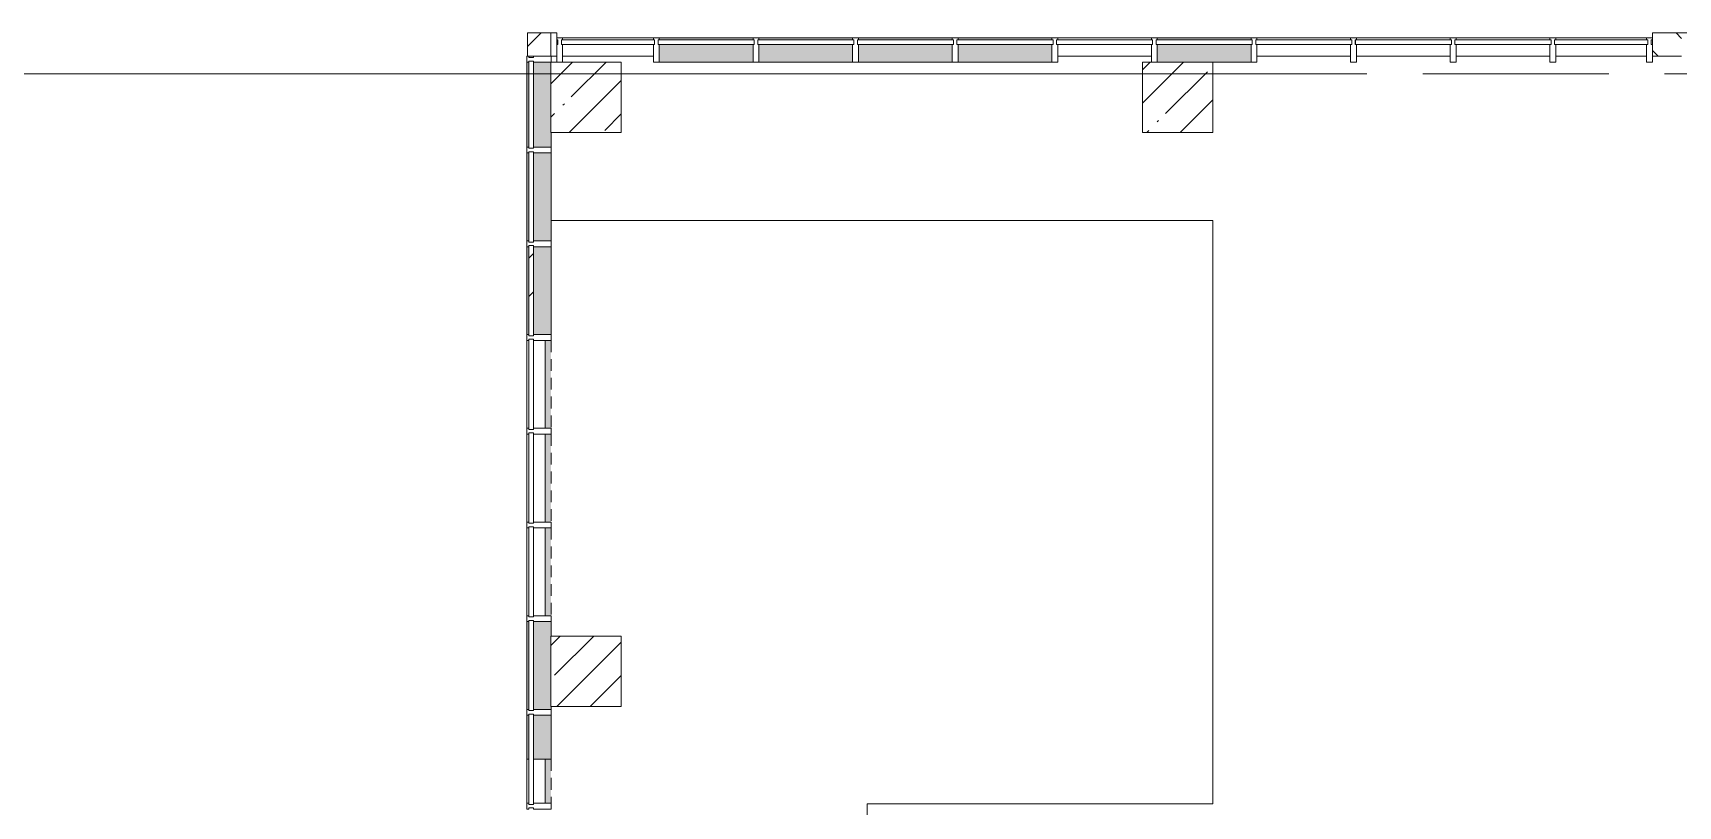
# Model space of a CAD drawing. Header units: millimetres. Extents: x 81609 to 272668, y -8553 to 29000.
# Drawn here: x 145297 to 159338, y 20750 to 27350 of the extents above; entities that cross this region are included whole.
import ezdxf

# ---------------------------------------------------------------- set-up
doc = ezdxf.new("R2010")
doc.units = ezdxf.units.MM
doc.linetypes.add('200_ШТРИХ__ш1_п0_6_', pattern=[160, 100, -60])
doc.linetypes.add('Осевая', pattern=[3175, 635, -476.25, 1587.5, -476.25])
for name, color, linetype, lineweight in [('A-DETL-MBND-1', 7, '200_ШТРИХ__ш1_п0_6_', 9), ('A-GLAZ-CURT-2', 7, 'Continuous', 5), ('A-GLAZ-CWMG-2', 7, 'Continuous', 5), ('A-WALL-2', 7, 'Continuous', 5), ('S-COLS-1', 7, 'Continuous', 5), ('Оси', 7, 'Continuous', 9), ('Оси-2', 7, 'Осевая', 9)]:
    doc.layers.add(name, color=color, linetype=linetype, lineweight=lineweight)
doc.layers.add('A-FLOR-1', color=7, linetype='Continuous', lineweight=5, true_color=0xaaaaaa)
doc.layers.add('A-GLAZ-CWMG-3', color=7, linetype='Continuous', lineweight=5, true_color=0x383e42)

# ---------------------------------------------------------------- blocks, each defined once
blk = doc.blocks.new('Прямоугольный импост - Импост структурный с накладкой - 190мм-22856805-2_9_3_птичка')
at = {"layer": 'A-GLAZ-CWMG-2'}
for p, q in [((0, 17), (-50, 17)), ((-50, 17), (-50, 0)), ((-50, 0), (-40, 0)), ((-40, 0), (-40, -40)), ((-10, -40), (-10, 0)), ((-10, 0), (0, 0)), ((0, 11), (0, 17)), ((-40, -40), (-50, -40)), ((-50, -40), (-50, -190)), ((0, -40), (-10, -40)), ((-50, -190), (0, -190))]:
    blk.add_line(p, q, dxfattribs=at)
blk = doc.blocks.new('Системная панель - Стекло - 40мм-22858580-2_9_3_птичка')
at = {"layer": 'A-GLAZ-CURT-2'}
for p, q in [((372.5, 40), (-372.5, 40)), ((-372.5, 40), (-372.5, 0)), ((-372.5, 0), (372.5, 0)), ((372.5, 0), (372.5, 40))]:
    blk.add_line(p, q, dxfattribs=at)
blk = doc.blocks.new('Системная панель - Стекло - 40мм-V220-2_9_3_птичка')
at = {"layer": 'A-GLAZ-CURT-2'}
for p, q in [((385, 40), (-385, 40)), ((-385, 40), (-385, 0)), ((-385, 0), (385, 0)), ((385, 0), (385, 40))]:
    blk.add_line(p, q, dxfattribs=at)
blk = doc.blocks.new('Прямоугольный импост - Импост структурный с накладкой - 190мм-22856798-2_9_3_птичка')
at = {"layer": 'A-GLAZ-CWMG-2'}
for p, q in [((-25, 0), (-25, 17)), ((-25, 17), (25, 17)), ((-15, 0), (-25, 0)), ((-15, -40), (-15, 0)), ((25, 0), (15, 0)), ((15, 0), (15, -40)), ((25, 17), (25, 0)), ((-25, -190), (-25, -40)), ((-25, -40), (-15, -40)), ((15, -40), (25, -40)), ((25, -40), (25, -190)), ((25, -190), (-25, -190))]:
    blk.add_line(p, q, dxfattribs=at)
blk = doc.blocks.new('Прямоугольный импост - Импост структурный с накладкой - 160мм-22858437-2_9_3_птичка')
at = {"layer": 'A-GLAZ-CWMG-2'}
for p, q in [((3854, 23925), (3854, 23175)), ((4011, 23925), (4011, 23175))]:
    blk.add_line(p, q, dxfattribs=at)
blk = doc.blocks.new('Системная панель - Стекло - 40мм-V221-2_9_3_птичка')
at = {"layer": 'A-GLAZ-CURT-2'}
for p, q in [((385, 40), (-385, 40)), ((-385, 40), (-385, 0)), ((-385, 0), (385, 0)), ((385, 0), (385, 40))]:
    blk.add_line(p, q, dxfattribs=at)
blk = doc.blocks.new('Системная панель - Стекло - 40мм-V222-2_9_3_птичка')
at = {"layer": 'A-GLAZ-CURT-2'}
h = blk.add_hatch(dxfattribs=at)
h.set_pattern_fill('FP_85', color=256, style=0, pattern_type=2)
h.set_pattern_definition([(135, (23850.1, -4371.1), (-1414.21, -1414.21), [1000, -3000]), (135, (24350.1, -5371.1), (-1414.21, -1414.21), [3000, -1000]), (135, (24850.1, -3371.1), (-1414.21, -1414.21), [1000, -3000])])
h.paths.add_polyline_path([(385, 40), (-385, 40), (-385, 0), (385, 0)])
for p, q in [((385, 40), (-385, 40)), ((-385, 40), (-385, 0)), ((-385, 0), (385, 0)), ((385, 0), (385, 40))]:
    blk.add_line(p, q, dxfattribs=at)
blk = doc.blocks.new('Системная панель - Стекло - 40мм-22856069-2_9_3_птичка')
at = {"layer": 'A-GLAZ-CURT-2'}
for p, q in [((397.5, 0), (-397.5, 0)), ((-397.5, 0), (-397.5, -40)), ((397.5, -40), (397.5, 0)), ((-397.5, -40), (397.5, -40))]:
    blk.add_line(p, q, dxfattribs=at)
blk = doc.blocks.new('Системная панель - Стекло - 40мм-22856070-2_9_3_птичка')
at = {"layer": 'A-GLAZ-CURT-2'}
h = blk.add_hatch(dxfattribs=at)
h.set_pattern_fill('FP_86', color=256, style=0, pattern_type=2)
h.set_pattern_definition([(45, (-9285, -26790), (-1414.21, 1414.21), [1000, -3000]), (45, (-10285, -27290), (-1414.21, 1414.21), [3000, -1000]), (45, (-8285, -27790), (-1414.21, 1414.21), [1000, -3000])])
h.paths.add_polyline_path([(410, -40), (410, 0), (-410, 0), (-410, -40)])
for p, q in [((410, 0), (-410, 0)), ((-410, 0), (-410, -40)), ((-410, -40), (410, -40)), ((410, -40), (410, 0))]:
    blk.add_line(p, q, dxfattribs=at)
blk = doc.blocks.new('Системная панель - Стекло - 40мм-V223-2_9_3_птичка')
at = {"layer": 'A-GLAZ-CURT-2'}
for p, q in [((410, 0), (-410, 0)), ((-410, 0), (-410, -40)), ((-410, -40), (410, -40)), ((410, -40), (410, 0))]:
    blk.add_line(p, q, dxfattribs=at)
blk = doc.blocks.new('Системная панель - Стекло - 40мм-22856305-2_9_3_птичка')
at = {"layer": 'A-GLAZ-CURT-2'}
h = blk.add_hatch(dxfattribs=at)
h.set_pattern_fill('FP_87', color=256, style=0, pattern_type=2)
h.set_pattern_definition([(45, (-11835.1, -26790), (-1414.21, 1414.21), [1000, -3000]), (45, (-12835.1, -27290), (-1414.21, 1414.21), [3000, -1000]), (45, (-10835.1, -27790), (-1414.21, 1414.21), [1000, -3000])])
h.paths.add_polyline_path([(410, -40), (410, 0), (-410, 0), (-410, -40)])
for p, q in [((410, 0), (-410, 0)), ((-410, 0), (-410, -40)), ((-410, -40), (410, -40)), ((410, -40), (410, 0))]:
    blk.add_line(p, q, dxfattribs=at)
blk = doc.blocks.new('Системная панель - Стекло - 40мм-V224-2_9_3_птичка')
at = {"layer": 'A-GLAZ-CURT-2'}
for p, q in [((410, 0), (-410, 0)), ((-410, 0), (-410, -40)), ((-410, -40), (410, -40)), ((410, -40), (410, 0))]:
    blk.add_line(p, q, dxfattribs=at)
blk = doc.blocks.new('Системная панель - Стекло - 40мм-V225-2_9_3_птичка')
at = {"layer": 'A-GLAZ-CURT-2'}
for p, q in [((397.5, 0), (-397.5, 0)), ((-397.5, 0), (-397.5, -40)), ((397.5, -40), (397.5, 0)), ((-397.5, -40), (397.5, -40))]:
    blk.add_line(p, q, dxfattribs=at)
blk = doc.blocks.new('Прямоугольный импост - Импост структурный с накладкой - 190мм-22856073-2_9_3_птичка')
at = {"layer": 'A-GLAZ-CWMG-2'}
for p, q in [((-50, 40), (-50, 190)), ((-50, 190), (0, 190)), ((0, 190), (0, 40)), ((-40, 40), (-50, 40)), ((-50, -17), (-50, 0)), ((-50, 0), (-40, 0)), ((-40, 0), (-40, 40)), ((-10, 40), (-10, 0)), ((0, 40), (-10, 40)), ((-10, 0), (0, 0)), ((0, 0), (0, -17)), ((0, -17), (-50, -17))]:
    blk.add_line(p, q, dxfattribs=at)
blk = doc.blocks.new('Прямоугольный импост - Импост структурный с накладкой - 160мм-22794259-2_9_3_птичка')
at = {"layer": 'A-GLAZ-CWMG-2'}
for p, q in [((4160, 27307), (4935, 27307)), ((4160, 27150), (4935, 27150))]:
    blk.add_line(p, q, dxfattribs=at)
blk = doc.blocks.new('Прямоугольный импост - Импост структурный с накладкой - 160мм-20149070-2_9_3_птичка')
at = {"layer": 'A-GLAZ-CWMG-2'}
for p, q in [((8385, 27307), (9185, 27307)), ((8385, 27150), (9185, 27150))]:
    blk.add_line(p, q, dxfattribs=at)
blk = doc.blocks.new('Прямоугольный импост - Импост структурный с накладкой - 160мм-22794460-2_9_3_птичка')
at = {"layer": 'A-GLAZ-CWMG-2'}
for p, q in [((10935, 27307), (11285, 27307)), ((10935, 27150), (11285, 27150))]:
    blk.add_line(p, q, dxfattribs=at)
blk = doc.blocks.new('Прямоугольный импост - Импост структурный с накладкой - 160мм-22794342-2_9_3_птичка')
at = {"layer": 'A-GLAZ-CWMG-2'}
for p, q in [((11285, 27307), (11735, 27307)), ((11285, 27150), (11735, 27150))]:
    blk.add_line(p, q, dxfattribs=at)
blk = doc.blocks.new('Прямоугольный импост - Импост структурный с накладкой - 190мм-22856065-2_9_3_птичка')
at = {"layer": 'A-GLAZ-CWMG-2'}
for p, q in [((-25, 40), (-25, 190)), ((-25, 190), (25, 190)), ((25, 190), (25, 40)), ((-15, 40), (-25, 40)), ((-25, -17), (-25, 0)), ((-25, 0), (-15, 0)), ((-15, 0), (-15, 40)), ((15, 40), (15, 0)), ((25, 40), (15, 40)), ((15, 0), (25, 0)), ((25, 0), (25, -17)), ((25, -17), (-25, -17))]:
    blk.add_line(p, q, dxfattribs=at)
blk = doc.blocks.new('Прямоугольный импост - Импост структурный с накладкой - 190мм-V226-2_9_3_птичка')
at = {"layer": 'A-GLAZ-CWMG-2'}
for p, q in [((-50, 190), (-50, 40)), ((0, 40), (0, 190)), ((-50, 40), (-40, 40)), ((-40, 0), (-50, 0)), ((-50, 0), (-50, -17)), ((-40, 40), (-40, 0)), ((-10, 0), (-10, 40)), ((-10, 40), (0, 40)), ((0, 0), (-10, 0)), ((0, -17), (0, 0)), ((-50, -17), (0, -17))]:
    blk.add_line(p, q, dxfattribs=at)
blk = doc.blocks.new('Системная панель - Стекло - 40мм-V249-2_9_3_птичка')
at = {"layer": 'A-GLAZ-CURT-2'}
h = blk.add_hatch(dxfattribs=at)
h.set_pattern_fill('FP_104', color=256, style=0, pattern_type=2)
h.set_pattern_definition([(135, (24650.1, -4371.1), (-1414.21, -1414.21), [1000, -3000]), (135, (25150.1, -5371.1), (-1414.21, -1414.21), [3000, -1000]), (135, (25650.1, -3371.1), (-1414.21, -1414.21), [1000, -3000])])
h.paths.add_polyline_path([(385, 40), (-385, 40), (-385, 0), (385, 0)])
for p, q in [((385, 40), (-385, 40)), ((-385, 40), (-385, 0)), ((-385, 0), (385, 0)), ((385, 0), (385, 40))]:
    blk.add_line(p, q, dxfattribs=at)
blk = doc.blocks.new('Прямоугольный импост - Импост структурный с накладкой - 190мм-V250-2_9_3_птичка')
at = {"layer": 'A-GLAZ-CWMG-3'}
for points in [[(3871, 24775), (3871, 25525), (3854, 25525), (3854, 24775)], [(4061, 24775), (4061, 25525), (3911, 25525), (3911, 24775)]]:
    blk.add_hatch(color=256, dxfattribs=at).paths.add_polyline_path(points)
at = {"layer": 'A-GLAZ-CWMG-2'}
for p, q in [((3854, 25525), (3854, 24775)), ((4061, 25525), (4061, 24775))]:
    blk.add_line(p, q, dxfattribs=at)
blk = doc.blocks.new('Системная панель - Стекло - 40мм-V251-2_9_3_птичка')
at = {"layer": 'A-GLAZ-CURT-2'}
for p, q in [((410, 0), (-410, 0)), ((-410, 0), (-410, -40)), ((-410, -40), (410, -40)), ((410, -40), (410, 0))]:
    blk.add_line(p, q, dxfattribs=at)
blk = doc.blocks.new('Прямоугольный импост - Импост структурный с накладкой - 190мм-23186024-2_9_3_птичка')
at = {"layer": 'A-GLAZ-CWMG-3'}
for points in [[(9987, 27290), (10035, 27290), (10035, 27307), (9235, 27307), (9235, 27290)], [(9987, 27100), (10035, 27100), (10035, 27250), (9235, 27250), (9235, 27100), (9710, 27100)]]:
    blk.add_hatch(color=256, dxfattribs=at).paths.add_polyline_path(points)
at = {"layer": 'A-GLAZ-CWMG-2'}
for p, q in [((9235, 27307), (10035, 27307)), ((9710, 27100), (10035, 27100))]:
    blk.add_line(p, q, dxfattribs=at)
blk = doc.blocks.new('Прямоугольный импост - Импост структурный с накладкой - 190мм-V252-2_9_3_птичка')
at = {"layer": 'A-GLAZ-CWMG-2'}
for p, q in [((-25, 40), (-25, 190)), ((25, 190), (25, 40)), ((-15, 40), (-25, 40)), ((-25, -17), (-25, 0)), ((-25, 0), (-15, 0)), ((-15, 0), (-15, 40)), ((15, 40), (15, 0)), ((25, 40), (15, 40)), ((15, 0), (25, 0)), ((25, 0), (25, -17)), ((25, -17), (-25, -17))]:
    blk.add_line(p, q, dxfattribs=at)
blk = doc.blocks.new('Системная панель - Стекло - 40мм-V253-2_9_3_птичка')
at = {"layer": 'A-GLAZ-CURT-2'}
for p, q in [((410, 0), (-410, 0)), ((-410, 0), (-410, -40)), ((-410, -40), (410, -40)), ((410, -40), (410, 0))]:
    blk.add_line(p, q, dxfattribs=at)
blk = doc.blocks.new('Прямоугольный импост - Импост структурный с накладкой - 190мм-V254-2_9_3_птичка')
at = {"layer": 'A-GLAZ-CWMG-3'}
for points in [[(8132, 27290), (8335, 27290), (8335, 27307), (7535, 27307), (7535, 27290)], [(8132, 27100), (8335, 27100), (8335, 27250), (7535, 27250), (7535, 27100)]]:
    blk.add_hatch(color=256, dxfattribs=at).paths.add_polyline_path(points)
at = {"layer": 'A-GLAZ-CWMG-2'}
for p, q in [((7535, 27307), (8335, 27307)), ((7535, 27100), (8335, 27100))]:
    blk.add_line(p, q, dxfattribs=at)
blk = doc.blocks.new('Системная панель - Стекло - 40мм-V280-2_9_3_птичка')
at = {"layer": 'A-GLAZ-CURT-2'}
for p, q in [((410, 0), (-410, 0)), ((-410, 0), (-410, -40)), ((-410, -40), (410, -40)), ((410, -40), (410, 0))]:
    blk.add_line(p, q, dxfattribs=at)
blk = doc.blocks.new('Системная панель - Стекло - 40мм-V281-2_9_3_птичка')
at = {"layer": 'A-GLAZ-CURT-2'}
for p, q in [((410, 0), (-410, 0)), ((-410, 0), (-410, -40)), ((-410, -40), (410, -40)), ((410, -40), (410, 0))]:
    blk.add_line(p, q, dxfattribs=at)
blk = doc.blocks.new('Прямоугольный импост - Импост структурный с накладкой - 190мм-22858574-2_9_3_птичка')
at = {"layer": 'A-GLAZ-CWMG-3'}
for points in [[(3871, 26375), (3871, 27100), (3854, 27100), (3854, 26375)], [(4061, 26375), (4060, 27100), (3911, 27100), (3911, 26375), (4060, 26375)]]:
    blk.add_hatch(color=256, dxfattribs=at).paths.add_polyline_path(points)
at = {"layer": 'A-GLAZ-CWMG-2'}
for p, q in [((3854, 27100), (3854, 26375)), ((4061, 26500), (4061, 26375))]:
    blk.add_line(p, q, dxfattribs=at)
blk = doc.blocks.new('Системная панель - Стекло - 40мм-22861488-2_9_3_птичка')
at = {"layer": 'A-GLAZ-CURT-2'}
for p, q in [((385, 40), (-385, 40)), ((-385, 40), (-385, 0)), ((-385, 0), (385, 0)), ((385, 0), (385, 40))]:
    blk.add_line(p, q, dxfattribs=at)
blk = doc.blocks.new('Прямоугольный импост - Импост структурный с накладкой - 190мм-23998948-2_9_3_птичка')
at = {"layer": 'A-GLAZ-CWMG-3'}
for points in [[(3871, 21150), (3871, 21525), (3854, 21525), (3854, 21150)], [(4061, 21150), (4061, 21525), (3911, 21525), (3911, 21150)]]:
    blk.add_hatch(color=256, dxfattribs=at).paths.add_polyline_path(points)
at = {"layer": 'A-GLAZ-CWMG-2'}
for p, q in [((3854, 21525), (3854, 21150)), ((4061, 21525), (4061, 21150)), ((3871, 21150), (3854, 21150)), ((4061, 21150), (3911, 21150))]:
    blk.add_line(p, q, dxfattribs=at)
blk = doc.blocks.new('BSC_Колонна _Прямоугольная - 200х200-22401950-2_9_3_птичка')
at = {"layer": 'S-COLS-1'}
h = blk.add_hatch(dxfattribs=at)
h.set_pattern_fill('FP_134', color=256, style=0, pattern_type=2)
h.set_pattern_definition([(45, (-3960, -27250), (-176.7767, 176.7767), [])])
h.paths.add_polyline_path([(100, -100), (100, 100), (-100, 100), (-100, -100)])
for p, q in [((100, 100), (-100, 100)), ((-100, 100), (-100, -100)), ((100, -100), (100, 100)), ((-100, -100), (100, -100))]:
    blk.add_line(p, q, dxfattribs=at)
blk = doc.blocks.new('Системная панель - Стекло - 40мм-V294-2_9_3_птичка')
at = {"layer": 'A-GLAZ-CURT-2'}
h = blk.add_hatch(dxfattribs=at)
h.set_pattern_fill('FP_135', color=256, style=0, pattern_type=2)
h.set_pattern_definition([(45, (-6735, -26790), (-1414.21, 1414.21), [1000, -3000]), (45, (-7735, -27290), (-1414.21, 1414.21), [3000, -1000]), (45, (-5735, -27790), (-1414.21, 1414.21), [1000, -3000])])
h.paths.add_polyline_path([(410, -40), (410, 0), (-410, 0), (-410, -40), (42, -40)])
for p, q in [((410, 0), (-410, 0)), ((-410, 0), (-410, -40)), ((-410, -40), (410, -40)), ((410, -40), (410, 0))]:
    blk.add_line(p, q, dxfattribs=at)
blk = doc.blocks.new('Системная панель - Стекло - 40мм-V295-2_9_3_птичка')
at = {"layer": 'A-GLAZ-CURT-2'}
for p, q in [((385, 40), (-385, 40)), ((-385, 40), (-385, 0)), ((-385, 0), (385, 0)), ((385, 0), (385, 40))]:
    blk.add_line(p, q, dxfattribs=at)
blk = doc.blocks.new('Прямоугольный импост - Импост структурный с накладкой - 160мм-23998949-2_9_3_птичка')
at = {"layer": 'A-GLAZ-CWMG-2'}
for p, q in [((3854, 21150), (3871, 21150)), ((3854, 21150), (3854, 20775)), ((3911, 21150), (4011, 21150)), ((4011, 21150), (4011, 20775))]:
    blk.add_line(p, q, dxfattribs=at)
blk = doc.blocks.new('BSC_Колонна _Прямоугольная - 600х600-V299-2_9_3_птичка')
at = {"layer": 'S-COLS-1'}
h = blk.add_hatch(dxfattribs=at)
h.set_pattern_fill('FP_138', color=256, style=0, pattern_type=2)
h.set_pattern_definition([(45, (-9410, -26800), (-285.123, 285.123), []), (45, (-9124.88, -26800), (-285.123, 285.123), [504.031, -100.806, 16.764, -84.042])])
h.paths.add_polyline_path([(-300, -300), (300, -300), (300, 300), (-300, 300)])
for p, q in [((300, 300), (-300, 300)), ((-300, 300), (-300, -300)), ((300, -300), (300, 300)), ((-300, -300), (300, -300))]:
    blk.add_line(p, q, dxfattribs=at)
blk = doc.blocks.new('BSC_Колонна _Прямоугольная - 600х600-V300-2_9_3_птичка')
at = {"layer": 'S-COLS-1'}
h = blk.add_hatch(dxfattribs=at)
h.set_pattern_fill('FP_139', color=256, style=0, pattern_type=2)
h.set_pattern_definition([(45, (-4360, -26800), (-285.123, 285.123), []), (45, (-4074.88, -26800), (-285.123, 285.123), [504.031, -100.806, 16.764, -84.042])])
h.paths.add_polyline_path([(-300, -300), (300, -300), (300, 300), (-300, 300), (-300, 39)])
for p, q in [((300, 300), (-300, 300)), ((-300, 300), (-300, -300)), ((300, -300), (300, 300)), ((-300, -300), (300, -300))]:
    blk.add_line(p, q, dxfattribs=at)
blk = doc.blocks.new('BSC_Колонна _Прямоугольная - 600х600-V301-2_9_3_птичка')
at = {"layer": 'S-COLS-1'}
h = blk.add_hatch(dxfattribs=at)
h.set_pattern_fill('FP_141', color=256, style=0, pattern_type=2)
h.set_pattern_definition([(45, (-4360, -21900), (-285.123, 285.123), []), (45, (-4074.88, -21900), (-285.123, 285.123), [504.031, -100.806, 16.764, -84.042])])
h.paths.add_polyline_path([(-300, -300), (300, -300), (300, 300), (-300, 300), (-300, -267)])
for p, q in [((300, 300), (-300, 300)), ((-300, 300), (-300, -300)), ((300, -300), (300, 300)), ((-300, -300), (300, -300))]:
    blk.add_line(p, q, dxfattribs=at)
blk = doc.blocks.new('Системная панель - Стекло - 40мм-V308-2_9_3_птичка')
at = {"layer": 'A-GLAZ-CURT-2'}
for p, q in [((385, 40), (-385, 40)), ((-385, 40), (-385, 0)), ((-385, 0), (385, 0)), ((385, 0), (385, 40))]:
    blk.add_line(p, q, dxfattribs=at)
blk = doc.blocks.new('Прямоугольный импост - Импост структурный с накладкой - 190мм-V309-2_9_3_птичка')
at = {"layer": 'A-GLAZ-CWMG-3'}
for points in [[(3871, 21575), (3871, 22325), (3854, 22325), (3854, 21575)], [(4061, 21575), (4060, 22325), (3911, 22325), (3911, 21575), (4060, 21575)]]:
    blk.add_hatch(color=256, dxfattribs=at).paths.add_polyline_path(points)
at = {"layer": 'A-GLAZ-CWMG-2'}
for p, q in [((3854, 22325), (3854, 21575)), ((4061, 22325), (4061, 22200)), ((4061, 21600), (4061, 21575))]:
    blk.add_line(p, q, dxfattribs=at)
blk = doc.blocks.new('Прямоугольный импост - Импост структурный с накладкой - 190мм-V327-2_9_3_птичка')
at = {"layer": 'A-DETL-MBND-1'}
blk.add_hatch(color=256, dxfattribs=at).paths.add_polyline_path([(4061, 23975), (4061, 24725), (4011, 24725), (4011, 23975)])
blk.add_line((4061, 24725), (4061, 23975), dxfattribs=at)
blk = doc.blocks.new('Прямоугольный импост - Импост структурный с накладкой - 190мм-23998951-2_9_3_птичка')
at = {"layer": 'A-DETL-MBND-1'}
blk.add_hatch(color=256, dxfattribs=at).paths.add_polyline_path([(4061, 20775), (4061, 21150), (4011, 21150), (4011, 20775)])
blk.add_line((4061, 21150), (4061, 20775), dxfattribs=at)

msp = doc.modelspace()

# ---------------------------------------------------------------- hatches: boundary and pattern name
at = {"layer": 'A-WALL-2'}
h = msp.add_hatch(dxfattribs=at)
h.set_pattern_fill('FP_78', color=256, style=0, pattern_type=2)
h.set_pattern_definition([(135, (145657.99, 0), (-176.7767, -176.7767), [])])
h.paths.add_polyline_path([(159355.1, 27150), (159368, 27150), (159368, 27350), (159118.2, 27350), (159118.2, 27150)])
h.paths.add_polyline_path([(149718, 27150), (149768, 27150), (149768, 27350), (149718, 27350)])

# ---------------------------------------------------------------- linework, layer by layer
at = {"layer": 'A-FLOR-1'}
for p, q in [((155368, 25750), (149719.1, 25750)), ((155368, 20770), (155368, 25750)), ((152418, 15200), (152418, 20770)), ((152418, 20770), (155368, 20770))]:
    msp.add_line(p, q, dxfattribs=at)
at = {"layer": 'A-WALL-2'}
for p, q in [((149768, 27350), (149718, 27350)), ((149768, 27150), (149768, 27350)), ((160768.2, 27350), (159118.2, 27350)), ((159118.2, 27350), (159118.2, 27150)), ((149718, 27150), (149768, 27150)), ((159118.2, 27150), (159368, 27150))]:
    msp.add_line(p, q, dxfattribs=at)
at = {"layer": 'Оси'}
msp.add_line((143547, 27000), (156047, 27000), dxfattribs=at)
at = {"layer": 'Оси-2'}
msp.add_line((156047, 27000), (167018, 27000), dxfattribs=at)

# ---------------------------------------------------------------- block references
at = {"layer": 'A-DETL-MBND-1'}
for name, p in [('Прямоугольный импост - Импост структурный с накладкой - 190мм-V327-2_9_3_птичка', (145658, 0)), ('Прямоугольный импост - Импост структурный с накладкой - 190мм-V327-2_9_3_птичка', (145658, -800)), ('Прямоугольный импост - Импост структурный с накладкой - 190мм-V327-2_9_3_птичка', (145658, -1600)), ('Прямоугольный импост - Импост структурный с накладкой - 190мм-23998951-2_9_3_птичка', (145658, 0))]:
    msp.add_blockref(name, p, dxfattribs=at)
at = {"layer": 'A-GLAZ-CURT-2'}
for name, p in [('Системная панель - Стекло - 40мм-22856069-2_9_3_птичка', (150205.5, 27290)), ('Системная панель - Стекло - 40мм-V281-2_9_3_птичка', (151043, 27290)), ('Системная панель - Стекло - 40мм-V294-2_9_3_птичка', (151893, 27290)), ('Системная панель - Стекло - 40мм-V280-2_9_3_птичка', (152743, 27290)), ('Системная панель - Стекло - 40мм-V253-2_9_3_птичка', (153593, 27290)), ('Системная панель - Стекло - 40мм-22856070-2_9_3_птичка', (154443, 27290)), ('Системная панель - Стекло - 40мм-V251-2_9_3_птичка', (155293, 27290)), ('Системная панель - Стекло - 40мм-V223-2_9_3_птичка', (156143, 27290)), ('Системная панель - Стекло - 40мм-22856305-2_9_3_птичка', (156993.1, 27290)), ('Системная панель - Стекло - 40мм-V224-2_9_3_птичка', (157843.2, 27290)), ('Системная панель - Стекло - 40мм-V225-2_9_3_птичка', (158680.7, 27290))]:
    msp.add_blockref(name, p, dxfattribs=at)
at = {"layer": 'A-GLAZ-CURT-2', "rotation": 269.9999999999999}
for name, p in [('Системная панель - Стекло - 40мм-22858580-2_9_3_птичка', (149529.1, 26737.6)), ('Системная панель - Стекло - 40мм-V295-2_9_3_птичка', (149529.1, 25950.1)), ('Системная панель - Стекло - 40мм-V249-2_9_3_птичка', (149529.1, 25150.1)), ('Системная панель - Стекло - 40мм-V222-2_9_3_птичка', (149529.1, 24350.1)), ('Системная панель - Стекло - 40мм-V220-2_9_3_птичка', (149529.1, 23550.1)), ('Системная панель - Стекло - 40мм-V221-2_9_3_птичка', (149529.1, 22750.1)), ('Системная панель - Стекло - 40мм-V308-2_9_3_птичка', (149529.1, 21950.1)), ('Системная панель - Стекло - 40мм-22861488-2_9_3_птичка', (149529.1, 21150.1))]:
    msp.add_blockref(name, p, dxfattribs=at)
at = {"layer": 'A-GLAZ-CWMG-2'}
for name, p, rotation in [('Прямоугольный импост - Импост структурный с накладкой - 190мм-V226-2_9_3_птичка', (149768, 27290), 180), ('Прямоугольный импост - Импост структурный с накладкой - 190мм-22856805-2_9_3_птичка', (149529.1, 27150.1), 89.99999999999991)]:
    msp.add_blockref(name, p, dxfattribs=dict(at, rotation=rotation))
for name, p in [('Прямоугольный импост - Импост структурный с накладкой - 160мм-22794259-2_9_3_птичка', (145658, 0)), ('Прямоугольный импост - Импост структурный с накладкой - 190мм-V254-2_9_3_птичка', (143108, 0)), ('Прямоугольный импост - Импост структурный с накладкой - 190мм-V254-2_9_3_птичка', (143958, 0)), ('Прямоугольный импост - Импост структурный с накладкой - 190мм-V254-2_9_3_птичка', (144808, 0)), ('Прямоугольный импост - Импост структурный с накладкой - 190мм-V254-2_9_3_птичка', (145658, 0)), ('Прямоугольный импост - Импост структурный с накладкой - 160мм-20149070-2_9_3_птичка', (145658, 0)), ('Прямоугольный импост - Импост структурный с накладкой - 190мм-23186024-2_9_3_птичка', (145658, 0)), ('Прямоугольный импост - Импост структурный с накладкой - 160мм-20149070-2_9_3_птичка', (147358, 0)), ('Прямоугольный импост - Импост структурный с накладкой - 160мм-22794460-2_9_3_птичка', (145658, 0)), ('Прямоугольный импост - Импост структурный с накладкой - 160мм-22794342-2_9_3_птичка', (145658, 0)), ('Прямоугольный импост - Импост структурный с накладкой - 160мм-20149070-2_9_3_птичка', (149058.2, 0)), ('Прямоугольный импост - Импост структурный с накладкой - 160мм-22794259-2_9_3_птичка', (154133.2, 0)), ('Прямоугольный импост - Импост структурный с накладкой - 190мм-22858574-2_9_3_птичка', (145658, 0)), ('Прямоугольный импост - Импост структурный с накладкой - 190мм-V250-2_9_3_птичка', (145658, 800)), ('Прямоугольный импост - Импост структурный с накладкой - 190мм-V250-2_9_3_птичка', (145658, 0)), ('Прямоугольный импост - Импост структурный с накладкой - 160мм-22858437-2_9_3_птичка', (145658, 800)), ('Прямоугольный импост - Импост структурный с накладкой - 160мм-22858437-2_9_3_птичка', (145658, 0)), ('Прямоугольный импост - Импост структурный с накладкой - 160мм-22858437-2_9_3_птичка', (145658, -800)), ('Прямоугольный импост - Импост структурный с накладкой - 190мм-V309-2_9_3_птичка', (145658, 0)), ('Прямоугольный импост - Импост структурный с накладкой - 190мм-23998948-2_9_3_птичка', (145658, 0)), ('Прямоугольный импост - Импост структурный с накладкой - 160мм-23998949-2_9_3_птичка', (145658, 0))]:
    msp.add_blockref(name, p, dxfattribs=at)
at = {"layer": 'A-GLAZ-CWMG-2', "extrusion": (0, 0, -1)}
for name, p, rotation in [('Прямоугольный импост - Импост структурный с накладкой - 190мм-22856065-2_9_3_птичка', (-150618, 27290), 180), ('Прямоугольный импост - Импост структурный с накладкой - 190мм-22856065-2_9_3_птичка', (-151468, 27290), 180), ('Прямоугольный импост - Импост структурный с накладкой - 190мм-22856065-2_9_3_птичка', (-152318, 27290), 180), ('Прямоугольный импост - Импост структурный с накладкой - 190мм-22856065-2_9_3_птичка', (-153168, 27290), 180), ('Прямоугольный импост - Импост структурный с накладкой - 190мм-22856065-2_9_3_птичка', (-154018, 27290), 180), ('Прямоугольный импост - Импост структурный с накладкой - 190мм-V252-2_9_3_птичка', (-154868, 27290), 180), ('Прямоугольный импост - Импост структурный с накладкой - 190мм-22856065-2_9_3_птичка', (-155718, 27290), 180), ('Прямоугольный импост - Импост структурный с накладкой - 190мм-22856065-2_9_3_птичка', (-156568, 27290), 180), ('Прямоугольный импост - Импост структурный с накладкой - 190мм-22856065-2_9_3_птичка', (-157418.2, 27290), 180), ('Прямоугольный импост - Импост структурный с накладкой - 190мм-22856065-2_9_3_птичка', (-158268.2, 27290), 180), ('Прямоугольный импост - Импост структурный с накладкой - 190мм-22856073-2_9_3_птичка', (-159118.2, 27290), 180), ('Прямоугольный импост - Импост структурный с накладкой - 190мм-22856798-2_9_3_птичка', (-149529.1, 26350.1), 270.0000000000001), ('Прямоугольный импост - Импост структурный с накладкой - 190мм-22856798-2_9_3_птичка', (-149529.1, 25550.1), 270.0000000000001), ('Прямоугольный импост - Импост структурный с накладкой - 190мм-22856798-2_9_3_птичка', (-149529.1, 24750.1), 270.0000000000001), ('Прямоугольный импост - Импост структурный с накладкой - 190мм-22856798-2_9_3_птичка', (-149529.1, 23950.1), 270.0000000000001), ('Прямоугольный импост - Импост структурный с накладкой - 190мм-22856798-2_9_3_птичка', (-149529.1, 23150.1), 270.0000000000001), ('Прямоугольный импост - Импост структурный с накладкой - 190мм-22856798-2_9_3_птичка', (-149529.1, 22350.1), 270.0000000000001), ('Прямоугольный импост - Импост структурный с накладкой - 190мм-22856798-2_9_3_птичка', (-149529.1, 21550.1), 270.0000000000001), ('Прямоугольный импост - Импост структурный с накладкой - 190мм-22856798-2_9_3_птичка', (-149529.1, 20750.1), 270.0000000000001)]:
    msp.add_blockref(name, p, dxfattribs=dict(at, rotation=rotation))
at = {"layer": 'S-COLS-1'}
for name, p in [('BSC_Колонна _Прямоугольная - 200х200-22401950-2_9_3_птичка', (149618, 27250)), ('BSC_Колонна _Прямоугольная - 600х600-V300-2_9_3_птичка', (150018, 26800)), ('BSC_Колонна _Прямоугольная - 600х600-V299-2_9_3_птичка', (155068, 26800)), ('BSC_Колонна _Прямоугольная - 600х600-V301-2_9_3_птичка', (150018, 21900))]:
    msp.add_blockref(name, p, dxfattribs=at)

doc.saveas('drawing.dxf')
